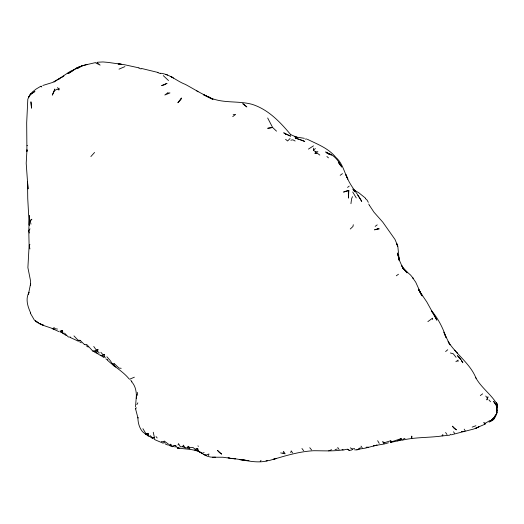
<?xml version="1.0" encoding="UTF-8"?>
<svg xmlns="http://www.w3.org/2000/svg" width="524" height="524" viewBox="0 0 524 524"><rect width="100%" height="100%" fill="white"/><g stroke="black" fill="none" stroke-linecap="round" stroke-linejoin="round"><path stroke-width="0.79" d="M28.047 188.85L27.53 181.913L27.746 198.563L29.2 225.13L29.56 215.613L28.761 230.357L29.121 245.704L27.89 267.626L30.484 280.556L30.556 285.213L30.667 283.726M142.921 428.691L145.79 433.479L145.783 434.357L147.565 435.018L152.464 438.405L154.456 437.658L153.25 432.254M136.364 394.932L136.364 398.64C136.613 392.686 135.88 386.234 131.557 381.721M497.23 407.489L497.289 405.845M29.2 225.13L29.37 220.977L31.879 219.222L30.222 221.03L29.37 220.977M390.36 442.505L390.426 440.835L392.358 441.575L401.129 438.595L402.072 439.924L390.36 442.505L392.358 441.575M26.986 149.975L26.921 151.462L26.685 122.786L27.818 99.121L30.523 94.038L32.305 92.073L36.156 89.028L40.806 86.244M136.45 394.972L135.506 406.775M28.021 188.738L26.2 163.272L26.966 149.831M84.502 344.641L80.139 340.345L78.024 340.207L73.969 335.891M30.641 283.451L28.434 294.265L28.99 292.327C25.244 299.007 27.726 306.501 30.667 312.959M457.943 361.619L458.107 360.06L455.88 361.711M54.424 90.803L54.778 89.041L52.308 95.132L54.424 90.803L56.998 89.191L58.943 89.873L59.114 88.215M350.942 203.698L351.597 198.72L352.501 196.638M496.962 408.74L496.497 411.969L497.047 408.772M315.5 151.757L315.068 153.624L317.924 151.705L315.5 151.757L313.372 150.231L313.673 148.174M402.301 440.147C415.578 437.055 429.267 437.809 442.682 435.889L442.865 434.691L442.02 435.699M489.056 422.154L491.931 420.746L494.263 418.512L491.977 420.68C495.442 418.421 496.87 413.98 497.466 410.063M353.294 224.724L352.96 226.492L350.268 229.014M400.808 440.075L401.129 438.595L397.703 440.959M487.346 398.05L486.881 399.917L488.021 396.825L487.346 398.05L485.735 396.046M283.065 453.09L283.523 451.347L285.141 453.83L280.635 452.9M105.376 357.512L104.119 356.3L104.617 354.493L102.756 354.453L100.87 352.285M208.519 455.579L208.958 453.974L205.834 455.186C201.858 454.308 199.061 450.345 194.699 450.005L197.712 448.524L198.668 451.4L202.198 453.319L204.091 452.585M290.741 452.631L291.226 450.856L292.575 452.913M178.009 445.066L178.507 443.592L180.361 446.815L182.869 446.769L183.334 445.118L185.096 447.837L187.605 447.909L189.865 448.767L188.083 446.297L187.605 447.909M496.346 414.713L497.145 412.119M147.565 435.018L148.076 433.341L145.79 433.479M197.076 450.561L197.712 448.524L195.144 449.14L192.852 447.417L190.133 447.679L188.083 446.297M172.547 446.73L170.228 445.813L170.745 444.247L172.547 446.73L175.625 445.387L177.328 447.863C185.607 449.448 194.784 448.616 202.198 453.319M497.368 407.233L496.569 409.63L496.49 405.733L497.348 407.148L493.634 401.397L496.457 405.504M66.338 335.635L61.773 332.57L62.448 330.579L60.018 331.044M175.009 447.195L175.625 445.387L172.92 445.898M99.357 353.038L97.471 351.139L98.001 349.724L95.846 349.462L93.763 346.482M136.155 407.548L135.598 408.995L137.969 418.054L137.93 417.549C137.845 422.449 139.253 427.682 142.384 431.56L145.783 434.357L148.076 433.341L148.895 436.243L147.499 435.647L146.222 433.938M29.927 248.939L29.226 245.795L29.907 244.354M136.829 404.613L137.845 402.838M29.39 233.023L28.846 230.842L29.999 228.837M161.34 441.477L163.698 441.987L164.248 441.044L168.564 444.241M28.401 97.549L30.929 93.527L28.859 96.802M260.225 461.408L261.031 460.321M485.355 423.268L484.779 424.021L483.678 422.429L485.355 423.268L489.888 420.51M384.498 442.688L383.817 443.52L382.5 441.536L384.498 442.688L390.426 440.835M328.686 450.902L331.613 449.697M354.578 448.439L352.495 449.094L351.709 449.985L349.482 450.444L347.451 449.232L344.668 449.566M90.862 156.571L94.575 152.458M450.647 434.219L449.736 435.175L442.682 435.889M290.06 138.513L287.624 140.969L285.6 139.332M445.61 351.552L447.732 349.737M313.372 150.231L315.396 148.534M347.569 187.415L349.226 186.079M232.735 116.636L235.63 114.363L233.173 114.73M427.872 321.631L432.516 318.186L432.647 319.516M53.933 82.13L70.026 71.5L76.366 68.631M340.187 175.324L342.467 173.641M375.164 226.375L377.208 224.862M480.318 395.548L482.63 393.845M396.308 275.794L398.489 274.229M61.662 77.578L63.941 75.967M42.798 85.478L52.4 82.517L61.459 77.408M308.42 149.098L313.496 145.862M73.799 70.183L68.664 73.301L76.026 68.317L79.451 67L75.967 68.5L79.006 66.836L86.964 64.491M58.577 79.347L59.88 78.574M67.36 73.563L68.552 72.862M82.196 65.697L77.624 68.317L82.628 65.579L82.196 65.697L95.388 62.631M134.367 377.201L129.598 379.225M84.528 344.347L86.696 344.471L92.827 351.1L95.172 351.106L98.001 349.724M485.335 424.047L473.86 428.992L451.177 434.828M119.007 69.148L124.935 66.607M402.956 439.23L404.993 438.365M170.745 444.247L168.61 445.131L170.228 445.813M121.201 368.3L119.027 368.103L114.618 363.938L112.876 364.625L110.322 360.689L106.883 356.752M78.214 341.072L80.139 340.345M358.724 448.505L360.584 447.804M472.157 427.112L475.936 425.724M359.182 449.127L357.014 449.92L354.525 449.828M92.827 351.1L95.172 351.106L99.305 354.866L101.872 355.488L104.617 354.493M388.474 442.793L384.374 443.972L373.357 445.832L377.031 445.145L365.261 448.144L356.818 449.526M335.046 449.559L337.266 449.055M290.846 140.183L292.903 139.81L295.123 141.015M315.068 153.624L317.452 153.329L319.817 155.091M267.397 460.838C254.88 463.93 242.645 459.142 230.193 458.271L235.518 458.821L230.259 458.493L228.071 457.616L229.486 458.055M305.354 139.102L306.75 138.998M27.078 145.665L27.497 145.639M97.569 62.225L102.986 61.956L108.095 62.395L124.732 64.773L139.004 67.878M215.436 457.157C211.283 457.603 207 456.64 203.508 454.328L205.834 455.186M343.2 449.828C333.388 451.426 323.511 450.732 313.647 450.732C299.839 451.452 286.464 455.474 273.286 459.391L276.515 458.323L269.552 460.465L266.054 460.878M150.329 435.673L152.32 437.684L154.456 437.658L154.115 439.158L155.595 440.029L163.292 443.271M212.449 457.203L222.897 457.242L229.479 458.159M95.172 351.106L97.471 351.139M245.14 460.052L239.782 459.627L249.011 460.661M64.537 333.107L68.297 336.958L70.72 337.161M304.385 138.323L294.822 136.823L297.062 137.386L290.401 134.511L290.8 134.766C280.229 122.099 268.327 109.477 252.136 104.348C237.66 100.366 221.796 103.955 208.035 96.757L209.829 97.49C201.288 93.796 193.526 88.805 185.358 84.397C176.811 81.2 169.972 74.192 160.56 73.216M342.067 449.802L344.229 450.024M57.489 329.052L55.262 328.777L53.795 327.395M177.256 447.948L179.463 448.256L177.328 447.863M112.509 363.577L114.618 363.938M141.356 68.415L158.071 72.476M135.559 408.746L135.939 408.851M450.371 352.986L453.267 353.779L456.057 357.316M165.348 74.395L167.621 75.043M107.617 359.791L105.835 358.888M101.872 355.488L104.119 356.3M61.773 332.57L59.926 331.889L62.448 330.579L63.109 333.65M157.934 72.653L160.541 73.642M70.288 337.515L78.024 341.045M165.394 444.018L167.687 444.987M347.451 449.232L349.482 450.444M307.392 139.286C317.616 144.329 328.489 148.246 335.897 157.462C342.323 162.872 344.144 171.741 347.759 178.979L345.729 174.4L347.759 178.979M138.873 67.989L141.067 68.998M182.869 446.769L185.096 447.837M58.871 331.613L52.177 328.502L54.712 329.472C48.339 326.55 40.865 325.666 35.455 320.891L38.337 322.908L34.355 320.059L30.3 313.031M172.265 77.231L170.66 76.412L173.536 78.076M94.327 351.977L97.713 353.811M365.431 198.098L358.829 192.78L353.641 189.832M350.301 447.843L352.495 449.094M79.576 341.779L81.24 342.807M354.086 190.173L355.292 190.933L352.606 189.079M100.601 355.37L104.099 357.663M329.386 154.397L325.673 151.947L329.603 154.2L326.897 152.818C334.122 154.678 338.491 160.77 341.766 167.051L338.327 162.237M86.133 345.676L88.215 347.098M197.954 91.746L196.631 90.757M163.698 441.987L165.145 443.147M107.276 360.027C114.206 366.735 122.911 371.293 129.055 378.865M326.897 156.486L328.45 157.862M365.333 198.524L367.029 200.03L368.333 202.336M459.41 357.519L457.4 355.678L460.596 358.816L462.836 362.752L461.48 360.813M413.6 278.598L412.578 277.648L415.735 282.2L421.866 295.733M276.521 131.164L272.624 127.489L267.679 117.992M443.671 332.124L449.972 344.864L448.105 341.51C456.312 354.558 470.277 363.61 476.093 378.328M163.246 75.587L168.525 80.565M454.557 350.15L457.236 353.025L456.961 352.724M403.565 269.015L402.805 268.137L406.919 272.041L403.198 268.419L407.069 272.873L401.757 265.786L403.703 269.094L402.687 268.098L410.659 275.139L412.84 277.903M353.733 190.546L354.755 191.725M357.813 195.262L361.737 201.412C357.479 193.271 350.825 186.577 347.294 177.944M488.912 399.864L490.523 401.764M309.763 447.712L311.557 449.913M156.047 436.597L157.167 437.959M339.224 163.711L340.738 165.584L338.406 162.335M431.599 310.784C438.254 318.684 442.95 328.011 446.219 337.764L444.568 334.279M431.291 311.001L433.617 314.112L436.885 320.177L426.837 302.014L418.728 289.982L422.285 295.883L418.512 289.196L421.316 294.652M301.942 448.492L303.651 450.692M130.777 380.162L131.91 381.734M41.802 87.036L41.18 86.152L41.2 86.598M458.769 356.929L460.576 359.516M453.509 431.776L454.544 433.263M475.556 377.332C481.156 387.871 491.807 394.69 497.479 405.006M361.023 446.127L362.248 447.954M337.731 447.47L339.12 449.546M445.603 432.483L447.024 434.612M352.724 192.026L356.268 197.908M369.839 205.952L373.972 212.194L382.815 222.176L394.991 239.435L397.821 246.188L399.209 260.448M197.948 445.806L198.334 446.441M377.647 440.697L379.265 443.402M401.757 265.786L401.954 266.127L399.792 261.168L397.323 252.981L399.485 260.493L398.129 254.356L399.177 260.395M464.192 429.143L465.227 430.911M57.594 87.488L58.943 89.873M368.745 204.032L369.577 205.696M30.222 221.03L30.988 224.141M152.32 437.684L152.464 438.405M28.761 230.357L28.846 230.842M137.275 392.345L137.688 395.345M348.814 190.651L348.467 198.085L348.342 192.518L348.814 190.651L346.554 190.887L343.534 192.079L348.814 190.651M411.792 436.204L411.687 438.444L411.792 436.204M181.311 98.119L180.918 99.652L177.852 102.737L181.311 98.119M495.645 414.792L494.905 416.652L490.078 421.427L494.014 417.713L495.645 414.792M167.523 93.003L164.831 95.008L169.986 92.925L167.523 93.003M32.547 93.03L30.903 94.196L34.931 91.418L32.547 93.03M166.914 83.362L164.15 84.895L161.621 85.608L166.914 83.362M478.831 426.903L475.687 428.344L478.831 426.903M463.878 431.35L461.506 431.632L463.878 431.35M377.699 228.805L374.529 229.833L379.212 228.837L377.699 228.805M368.51 447.293L366.191 447.293L368.51 447.293M272.624 127.489L267.803 128.269L272.624 127.489M97.444 62.919L95.715 62.952L100.117 65.107L97.444 62.919M119.996 64.105L118.083 63.882L121.751 64.354L119.996 64.105M43.21 325.063L40.806 324.415L39.339 323.36L43.21 325.063M300.304 139.639L295.248 138.054L304.752 141.434L300.304 139.639M290.486 136.076L284.408 133.345L290.486 136.076M115.817 366.885L114.193 366.171L112.876 364.625L115.817 366.885M329.701 154.095L326.897 152.818L331.358 155.032L329.701 154.095M212.862 99.337L203.325 94.621L212.862 99.337M285.855 134.098L283.831 132.86L285.855 134.098M456.332 429.791L454.223 428.475L452.343 426.163L456.332 429.791M221.587 454.026L219.445 452.598L217.526 450.437L221.587 454.026M244.59 105.075L242.756 103.641L246.843 106.948L244.59 105.075M497.656 405.478L496.457 402.733L497.656 405.478M397.179 244.839L396.74 243.634L397.605 246.228L397.179 244.839M31.506 108.029L30.955 101.931L31.506 108.029"/></g></svg>
